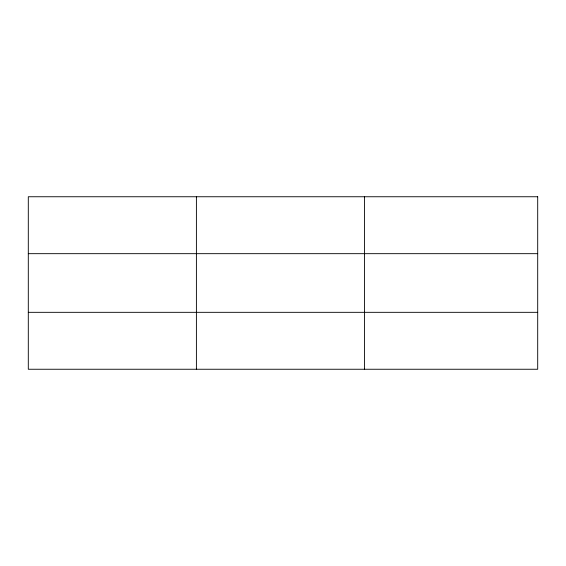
<?xml version="1.0" encoding="UTF-8"?>
<svg xmlns="http://www.w3.org/2000/svg" width="566" height="566" viewBox="0 0 566 566"><rect width="100%" height="100%" fill="white"/><g stroke="black" fill="none" stroke-linecap="round" stroke-linejoin="round"><path stroke-width="0.85" d="M196.402 196.749L196.402 369.251M364.504 196.749L364.504 369.251M28.3 253.674L537.7 253.674M28.3 312.326L537.7 312.326M537.7 196.749L537.7 369.251L28.3 369.251L28.3 196.749L537.7 196.749"/></g></svg>
